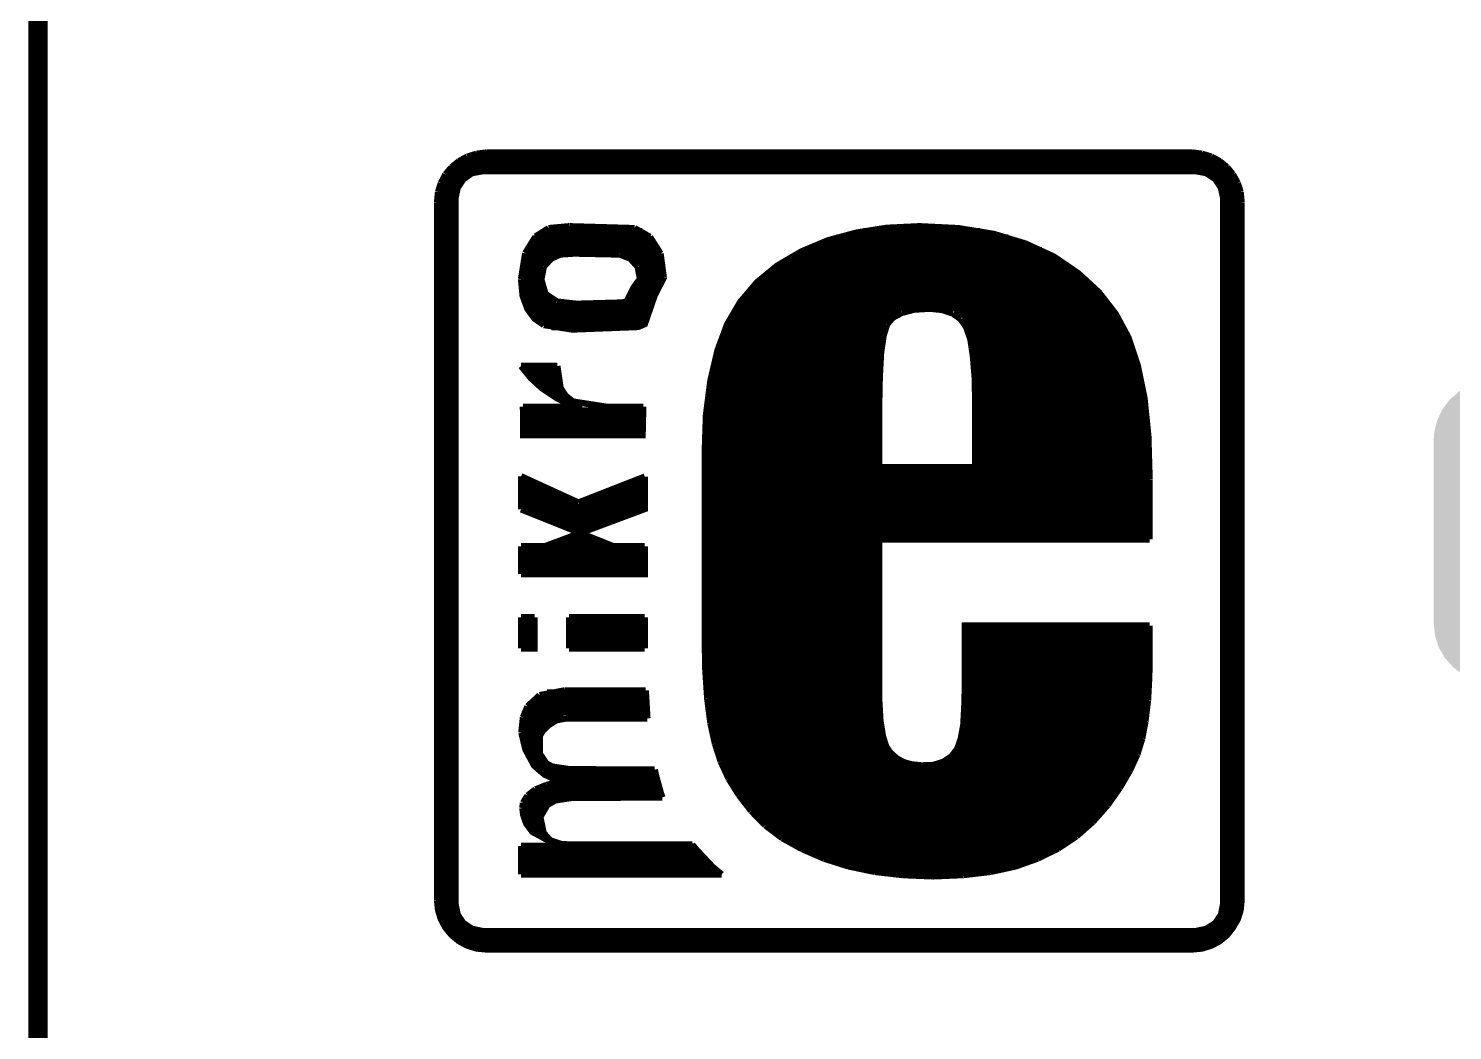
# Model space of a CAD drawing. Extents: x -0.05 to 0.95, y -0.15 to 2.1.
# Drawn here: x -0.053 to 0.3913, y 0.8854 to 1.198 of the extents above; entities that cross this region are included whole.
import ezdxf

# ---------------------------------------------------------------- set-up
doc = ezdxf.new("R2010")
doc.units = 0
doc.layers.get('0').update_dxf_attribs({"linetype": 'CONTINUOUS'})
for name, color, linetype in [('BOOST_CLICK_V100A_GKO', 5, 'CONTINUOUS'), ('BOOST_CLICK_V100A_GTO', 14, 'CONTINUOUS'), ('BOOST_CLICK_V100A_GTS', 12, 'CONTINUOUS')]:
    doc.layers.add(name, color=color, linetype=linetype)

# ---------------------------------------------------------------- blocks, each defined once
blk = doc.blocks.new('CUSTOM_77')
for points in [[(-0.02565, 0.04376), (-0.02414, 0.04462), (0.02549, 0.04376), (0.02433, 0.04462)], [(-0.02414, 0.04462), (-0.02228, 0.04566), (0.02433, 0.04462), (0.02205, 0.04566)], [(-0.02228, 0.04566), (-0.0205, 0.04623), (0.02205, 0.04566), (0.02082, 0.04623)], [(-0.0205, 0.04623), (-0.0186, 0.04683), (0.02082, 0.04623), (0.01816, 0.04683)], [(-0.0186, 0.04683), (-0.01609, 0.04709), (0.01816, 0.04683), (0.01705, 0.04709)], [(-0.01609, 0.04709), (-0.01475, 0.04722), (0.01705, 0.04709), (0.01475, 0.04722)], [(-0.01475, 0.04722), (-0.01475, 0.0473), (0.01475, 0.04722), (0.01475, 0.0473)], [(-0.0299, 0.03943), (-0.02856, 0.04121), (0.03002, 0.03943), (0.02843, 0.04121)], [(-0.02856, 0.04121), (-0.0273, 0.04232), (0.02843, 0.04121), (0.02744, 0.04232)], [(-0.0273, 0.04232), (-0.02565, 0.04376), (0.02744, 0.04232), (0.02549, 0.04376)], [(-0.03252, 0.03461), (-0.03183, 0.03607), (0.03242, 0.03461), (0.03194, 0.03607)], [(-0.03183, 0.03607), (-0.03088, 0.03812), (0.03194, 0.03607), (0.03077, 0.03812)], [(-0.03088, 0.03812), (-0.0299, 0.03943), (0.03077, 0.03812), (0.03002, 0.03943)], [(-0.0334, 0.03085), (-0.03304, 0.0324), (0.0333, 0.03085), (0.03314, 0.0324)], [(-0.03304, 0.0324), (-0.03252, 0.03461), (0.03314, 0.0324), (0.03242, 0.03461)], [(-0.03355, 0.02855), (-0.0334, 0.03085), (0.03355, 0.02855), (0.0333, 0.03085)], [(-0.03355, 0.0285), (-0.03355, 0.02855), (0.03355, 0.0285), (0.03355, 0.02855)], [(-0.03355, -0.0285), (-0.03355, 0.0285), (0.03355, -0.0285), (0.03355, 0.0285)], [(-0.03355, -0.02855), (-0.03355, -0.0285), (0.03355, -0.02855), (0.03355, -0.0285)], [(-0.0333, -0.03085), (-0.03355, -0.02855), (0.0334, -0.03085), (0.03355, -0.02855)], [(-0.03314, -0.0324), (-0.0333, -0.03085), (0.03304, -0.0324), (0.0334, -0.03085)], [(-0.03241, -0.03462), (-0.03314, -0.0324), (0.03252, -0.03462), (0.03304, -0.0324)], [(-0.03194, -0.03607), (-0.03241, -0.03462), (0.03184, -0.03607), (0.03252, -0.03462)], [(-0.03077, -0.03812), (-0.03194, -0.03607), (0.03088, -0.03812), (0.03184, -0.03607)], [(-0.03002, -0.03943), (-0.03077, -0.03812), (0.0299, -0.03943), (0.03088, -0.03812)], [(-0.02843, -0.04121), (-0.03002, -0.03943), (0.02856, -0.04121), (0.0299, -0.03943)], [(-0.02744, -0.04232), (-0.02843, -0.04121), (0.0273, -0.04232), (0.02856, -0.04121)], [(-0.02549, -0.04377), (-0.02744, -0.04232), (0.02565, -0.04377), (0.0273, -0.04232)], [(-0.02433, -0.04462), (-0.02549, -0.04377), (0.02414, -0.04462), (0.02565, -0.04377)], [(-0.02205, -0.04567), (-0.02433, -0.04462), (0.02228, -0.04567), (0.02414, -0.04462)], [(-0.02082, -0.04623), (-0.02205, -0.04567), (0.02051, -0.04623), (0.02228, -0.04567)], [(-0.01815, -0.04684), (-0.02082, -0.04623), (0.0186, -0.04684), (0.02051, -0.04623)], [(-0.01705, -0.04709), (-0.01815, -0.04684), (0.01612, -0.04709), (0.0186, -0.04684)], [(-0.01475, -0.04722), (-0.01705, -0.04709), (0.01478, -0.04722), (0.01612, -0.04709)], [(-0.01475, -0.04723), (-0.01475, -0.04722), (0.01475, -0.04723), (0.01478, -0.04722)], [(-0.01475, -0.0473), (-0.01475, -0.04723), (0.01475, -0.0473), (0.01475, -0.04723)]]:
    blk.add_solid(points)

msp = doc.modelspace()

# ---------------------------------------------------------------- linework, layer by layer
at = {"layer": 'BOOST_CLICK_V100A_GKO', "const_width": 0.006}
msp.add_lwpolyline([(-0.05, -0.15), (-0.05, 2.01)], dxfattribs=at)
at = {"layer": 'BOOST_CLICK_V100A_GTO', "const_width": 0.002}
for points in [[(0.0839, 1.158), (0.0868, 1.1589)], [(0.0868, 1.1589), (0.0899, 1.1593)], [(0.0899, 1.1593), (0.3101, 1.1593)], [(0.3101, 1.1593), (0.3132, 1.1589)], [(0.3132, 1.1589), (0.3161, 1.158)], [(0.0771, 1.1525), (0.079, 1.1547)], [(0.0786, 1.1544), (0.3213, 1.1544)], [(0.079, 1.1547), (0.0813, 1.1566)], [(0.0809, 1.1564), (0.3191, 1.1564)], [(0.0813, 1.1566), (0.0839, 1.158)], [(0.0847, 1.1584), (0.3153, 1.1584)], [(0.3161, 1.158), (0.3187, 1.1566)], [(0.3187, 1.1566), (0.321, 1.1547)], [(0.321, 1.1547), (0.3228, 1.1525)], [(0.0757, 1.1498), (0.0771, 1.1525)], [(0.0759, 1.1504), (0.0821, 1.1504)], [(0.0771, 1.1524), (0.0844, 1.1524)], [(0.0802, 0.925), (0.0802, 1.145), (0.0809, 1.1483), (0.0827, 1.151), (0.0854, 1.1529), (0.0888, 1.1535), (0.3112, 1.1535), (0.3145, 1.1529), (0.3173, 1.151), (0.3191, 1.1483), (0.3198, 1.145)], [(0.3155, 1.1524), (0.3229, 1.1524)], [(0.3179, 1.1504), (0.324, 1.1504)], [(0.3228, 1.1525), (0.3243, 1.1498)], [(0.0745, 1.1438), (0.0748, 1.147)], [(0.0747, 1.1464), (0.0803, 1.1464)], [(0.0748, 1.147), (0.0757, 1.1498)], [(0.0752, 1.1484), (0.0809, 1.1484)], [(0.3191, 1.1484), (0.3248, 1.1484)], [(0.3197, 1.1464), (0.3253, 1.1464)], [(0.3243, 1.1498), (0.3252, 1.147)], [(0.3252, 1.147), (0.3255, 1.1438)], [(0.0745, 1.1444), (0.0802, 1.1444)], [(0.0745, 0.9261), (0.0745, 1.1438)], [(0.0745, 0.9261), (0.0748, 0.923), (0.0757, 0.9201), (0.0771, 0.9175), (0.079, 0.9152), (0.0813, 0.9133), (0.0839, 0.9119), (0.0868, 0.911), (0.0899, 0.9107), (0.3101, 0.9107), (0.3132, 0.911), (0.3161, 0.9119), (0.3187, 0.9133), (0.321, 0.9152), (0.3228, 0.9175), (0.3243, 0.9201), (0.3252, 0.923), (0.3255, 0.9261), (0.3255, 1.1438)], [(0.0745, 1.1424), (0.0802, 1.1424)], [(0.3198, 0.925), (0.3198, 1.145)], [(0.3198, 1.1444), (0.3255, 1.1444)], [(0.3198, 1.1424), (0.3255, 1.1424)], [(0.0745, 1.1404), (0.0802, 1.1404)], [(0.0745, 1.1384), (0.0802, 1.1384)], [(0.3198, 1.1404), (0.3255, 1.1404)], [(0.3198, 1.1384), (0.3255, 1.1384)], [(0.0745, 1.1364), (0.0802, 1.1364)], [(0.0745, 1.1344), (0.0802, 1.1344)], [(0.0745, 1.1324), (0.0802, 1.1324)], [(0.102, 1.1279), (0.1052, 1.1331)], [(0.1048, 1.1328), (0.1411, 1.1328)], [(0.1052, 1.1331), (0.1093, 1.1357)], [(0.1074, 1.1348), (0.1385, 1.1348)], [(0.1093, 1.1357), (0.1157, 1.1363)], [(0.1157, 1.1363), (0.1361, 1.1357)], [(0.1361, 1.1357), (0.1409, 1.133)], [(0.1409, 1.133), (0.1442, 1.1278)], [(0.158, 1.0081), (0.158, 1.0652), (0.1584, 1.0774), (0.1598, 1.0882), (0.162, 1.0976), (0.165, 1.1057), (0.1691, 1.1127), (0.1743, 1.1188), (0.1806, 1.124), (0.1881, 1.1284), (0.1964, 1.1319), (0.2053, 1.1343), (0.2148, 1.1358), (0.225, 1.1363), (0.2371, 1.1357), (0.2482, 1.1339), (0.2581, 1.1309), (0.267, 1.1268), (0.2746, 1.1216), (0.281, 1.1157), (0.2862, 1.109), (0.2902, 1.1016), (0.2931, 1.0929), (0.2952, 1.0827), (0.2964, 1.0709), (0.2968, 1.0574)], [(0.1992, 1.1328), (0.2527, 1.1328)], [(0.2075, 1.1348), (0.244, 1.1348)], [(0.3198, 1.1364), (0.3255, 1.1364)], [(0.3198, 1.1344), (0.3255, 1.1344)], [(0.3198, 1.1324), (0.3255, 1.1324)], [(0.0745, 1.1304), (0.0802, 1.1304)], [(0.0745, 1.1284), (0.0802, 1.1284)], [(0.1007, 1.1198), (0.102, 1.1279)], [(0.1023, 1.1288), (0.1438, 1.1288)], [(0.1033, 1.1308), (0.1427, 1.1308)], [(0.1129, 1.1275), (0.1173, 1.1278)], [(0.1173, 1.1278), (0.1315, 1.1275)], [(0.1442, 1.1278), (0.1452, 1.1204)], [(0.1888, 1.1288), (0.2632, 1.1288)], [(0.1934, 1.1308), (0.2586, 1.1308)], [(0.3198, 1.1304), (0.3255, 1.1304)], [(0.3198, 1.1284), (0.3255, 1.1284)], [(0.0745, 1.1264), (0.0802, 1.1264)], [(0.0745, 1.1244), (0.0802, 1.1244)], [(0.1011, 1.1248), (0.1085, 1.1248)], [(0.1016, 1.1268), (0.111, 1.1268)], [(0.107, 1.1197), (0.1078, 1.1237)], [(0.1078, 1.1237), (0.1101, 1.1262)], [(0.1101, 1.1262), (0.1129, 1.1275)], [(0.1315, 1.1275), (0.1348, 1.1262)], [(0.1338, 1.1268), (0.1444, 1.1268)], [(0.1348, 1.1262), (0.1371, 1.1236)], [(0.1364, 1.1248), (0.1449, 1.1248)], [(0.1371, 1.1236), (0.1378, 1.12)], [(0.1817, 1.1248), (0.2703, 1.1248)], [(0.185, 1.1268), (0.267, 1.1268)], [(0.3198, 1.1264), (0.3255, 1.1264)], [(0.3198, 1.1244), (0.3255, 1.1244)], [(0.0745, 1.1224), (0.0802, 1.1224)], [(0.0745, 1.1204), (0.0802, 1.1204)], [(0.1007, 1.1208), (0.107, 1.1208)], [(0.1007, 1.1198), (0.1012, 1.1146), (0.1027, 1.1105), (0.1049, 1.1075), (0.1078, 1.1055)], [(0.1007, 1.1188), (0.107, 1.1188)], [(0.1009, 1.1228), (0.1074, 1.1228)], [(0.107, 1.1197), (0.1083, 1.1152), (0.1119, 1.1128)], [(0.1078, 1.1055), (0.1167, 1.1041), (0.1372, 1.1049), (0.1393, 1.1058), (0.1424, 1.1148), (0.1452, 1.1202), (0.1452, 1.1204)], [(0.1119, 1.1128), (0.118, 1.1121), (0.1322, 1.1125), (0.1337, 1.1129), (0.1359, 1.1173), (0.1378, 1.1199), (0.1378, 1.12)], [(0.1369, 1.1188), (0.1444, 1.1188)], [(0.1374, 1.1228), (0.1451, 1.1228)], [(0.1378, 1.1208), (0.1452, 1.1208)], [(0.1743, 1.1188), (0.278, 1.1188)], [(0.1765, 1.1208), (0.2757, 1.1208)], [(0.1789, 1.1228), (0.2731, 1.1228)], [(0.3198, 1.1224), (0.3255, 1.1224)], [(0.3198, 1.1204), (0.3255, 1.1204)], [(0.0745, 1.1184), (0.0802, 1.1184)], [(0.0745, 1.1164), (0.0802, 1.1164)], [(0.0745, 1.1144), (0.0802, 1.1144)], [(0.1009, 1.1168), (0.1074, 1.1168)], [(0.1012, 1.1148), (0.1086, 1.1148)], [(0.1345, 1.1148), (0.1424, 1.1148)], [(0.1355, 1.1168), (0.1433, 1.1168)], [(0.1707, 1.1148), (0.2819, 1.1148)], [(0.1724, 1.1168), (0.2801, 1.1168)], [(0.3198, 1.1184), (0.3255, 1.1184)], [(0.3198, 1.1164), (0.3255, 1.1164)], [(0.3198, 1.1144), (0.3255, 1.1144)], [(0.0745, 1.1124), (0.0802, 1.1124)], [(0.0745, 1.1104), (0.0802, 1.1104)], [(0.1017, 1.1128), (0.1118, 1.1128)], [(0.1025, 1.1108), (0.1408, 1.1108)], [(0.1335, 1.1128), (0.1415, 1.1128)], [(0.1678, 1.1108), (0.2851, 1.1108)], [(0.1692, 1.1128), (0.2836, 1.1128)], [(0.2195, 1.1093), (0.2233, 1.1103)], [(0.2233, 1.1103), (0.2282, 1.1106)], [(0.2282, 1.1106), (0.2321, 1.1102)], [(0.2321, 1.1102), (0.2354, 1.1091)], [(0.3198, 1.1124), (0.3255, 1.1124)], [(0.3198, 1.1104), (0.3255, 1.1104)], [(0.0745, 1.1084), (0.0802, 1.1084)], [(0.0745, 1.1064), (0.0802, 1.1064)], [(0.1038, 1.1088), (0.1402, 1.1088)], [(0.1057, 1.1068), (0.1396, 1.1068)], [(0.1656, 1.1068), (0.2156, 1.1068)], [(0.1666, 1.1088), (0.2182, 1.1088)], [(0.2138, 1.1022), (0.2149, 1.1057)], [(0.2149, 1.1057), (0.2167, 1.1078)], [(0.2167, 1.1078), (0.2195, 1.1093)], [(0.2354, 1.1091), (0.2379, 1.1073)], [(0.236, 1.1088), (0.2864, 1.1088)], [(0.2379, 1.1073), (0.2396, 1.1048)], [(0.2384, 1.1068), (0.2876, 1.1068)], [(0.3198, 1.1084), (0.3255, 1.1084)], [(0.3198, 1.1064), (0.3255, 1.1064)], [(0.0745, 1.1044), (0.0802, 1.1044)], [(0.0745, 1.1024), (0.0802, 1.1024)], [(0.1101, 1.1048), (0.1365, 1.1048)], [(0.1638, 1.1028), (0.2139, 1.1028)], [(0.1646, 1.1048), (0.2145, 1.1048)], [(0.213, 1.0967), (0.2138, 1.1022)], [(0.2396, 1.1048), (0.2409, 1.1011)], [(0.2397, 1.1048), (0.2887, 1.1048)], [(0.2404, 1.1028), (0.2897, 1.1028)], [(0.2409, 1.1011), (0.2417, 1.0957)], [(0.3198, 1.1044), (0.3255, 1.1044)], [(0.3198, 1.1024), (0.3255, 1.1024)], [(0.0745, 1.1004), (0.0802, 1.1004)], [(0.0745, 1.0984), (0.0802, 1.0984)], [(0.1617, 1.0968), (0.213, 1.0968)], [(0.1623, 1.0988), (0.2133, 1.0988)], [(0.163, 1.1008), (0.2135, 1.1008)], [(0.2126, 1.0892), (0.213, 1.0967)], [(0.2409, 1.1008), (0.2905, 1.1008)], [(0.2413, 1.0988), (0.2913, 1.0988)], [(0.2416, 1.0968), (0.292, 1.0968)], [(0.3198, 1.1004), (0.3255, 1.1004)], [(0.3198, 1.0984), (0.3255, 1.0984)], [(0.0745, 1.0964), (0.0802, 1.0964)], [(0.0745, 1.0944), (0.0802, 1.0944)], [(0.0745, 1.0924), (0.0802, 1.0924)], [(0.1007, 1.0927), (0.112, 1.0927)], [(0.1007, 1.0927), (0.1037, 1.089), (0.1073, 1.0857), (0.1118, 1.0827), (0.1173, 1.08)], [(0.112, 1.0927), (0.113, 1.0859)], [(0.1607, 1.0928), (0.2127, 1.0928)], [(0.1612, 1.0948), (0.2129, 1.0948)], [(0.2417, 1.0957), (0.2423, 1.0885)], [(0.2418, 1.0948), (0.2926, 1.0948)], [(0.242, 1.0928), (0.2931, 1.0928)], [(0.3198, 1.0964), (0.3255, 1.0964)], [(0.3198, 1.0944), (0.3255, 1.0944)], [(0.3198, 1.0924), (0.3255, 1.0924)], [(0.0745, 1.0904), (0.0802, 1.0904)], [(0.0745, 1.0884), (0.0802, 1.0884)], [(0.1021, 1.0908), (0.112, 1.0908)], [(0.1039, 1.0888), (0.1122, 1.0888)], [(0.1599, 1.0888), (0.2125, 1.0888)], [(0.1602, 1.0908), (0.2126, 1.0908)], [(0.2124, 1.0795), (0.2126, 1.0892)], [(0.2421, 1.0908), (0.2936, 1.0908)], [(0.2423, 1.0888), (0.2941, 1.0888)], [(0.2423, 1.0885), (0.2424, 1.0795)], [(0.3198, 1.0904), (0.3255, 1.0904)], [(0.3198, 1.0884), (0.3255, 1.0884)], [(0.0745, 1.0864), (0.0802, 1.0864)], [(0.0745, 1.0844), (0.0802, 1.0844)], [(0.106, 1.0868), (0.1127, 1.0868)], [(0.1086, 1.0848), (0.1137, 1.0848)], [(0.113, 1.0859), (0.1146, 1.0834)], [(0.1146, 1.0834), (0.1169, 1.0816)], [(0.1592, 1.0848), (0.2124, 1.0848)], [(0.1595, 1.0868), (0.2125, 1.0868)], [(0.2423, 1.0868), (0.2945, 1.0868)], [(0.2424, 1.0848), (0.2948, 1.0848)], [(0.3198, 1.0864), (0.3255, 1.0864)], [(0.3198, 1.0844), (0.3255, 1.0844)], [(0.0745, 1.0824), (0.0802, 1.0824)], [(0.0745, 1.0804), (0.0802, 1.0804)], [(0.1013, 1.08), (0.1173, 1.08)], [(0.1013, 1.08), (0.1014, 1.0711), (0.1386, 1.0711), (0.1388, 1.08)], [(0.1013, 1.0788), (0.1387, 1.0788)], [(0.1118, 1.0828), (0.1152, 1.0828)], [(0.1156, 1.0808), (0.1198, 1.0808)], [(0.1169, 1.0816), (0.1272, 1.08)], [(0.1272, 1.08), (0.1388, 1.08)], [(0.1586, 1.0788), (0.2124, 1.0788)], [(0.1587, 1.0808), (0.2124, 1.0808)], [(0.159, 1.0828), (0.2124, 1.0828)], [(0.2124, 1.0611), (0.2124, 1.0795)], [(0.2424, 1.0828), (0.2952, 1.0828)], [(0.2424, 1.0808), (0.2954, 1.0808)], [(0.2424, 1.0611), (0.2424, 1.0795)], [(0.2424, 1.0788), (0.2957, 1.0788)], [(0.3198, 1.0824), (0.3255, 1.0824)], [(0.3198, 1.0804), (0.3255, 1.0804)], [(0.0745, 1.0784), (0.0802, 1.0784)], [(0.0745, 1.0764), (0.0802, 1.0764)], [(0.0745, 1.0744), (0.0802, 1.0744)], [(0.1014, 1.0768), (0.1386, 1.0768)], [(0.1014, 1.0748), (0.1385, 1.0748)], [(0.1583, 1.0748), (0.2124, 1.0748)], [(0.1584, 1.0768), (0.2124, 1.0768)], [(0.2424, 1.0768), (0.2959, 1.0768)], [(0.2424, 1.0748), (0.2961, 1.0748)], [(0.3198, 1.0784), (0.3255, 1.0784)], [(0.3198, 1.0764), (0.3255, 1.0764)], [(0.3198, 1.0744), (0.3255, 1.0744)], [(0.0745, 1.0724), (0.0802, 1.0724)], [(0.0745, 1.0704), (0.0802, 1.0704)], [(0.1014, 1.0728), (0.1385, 1.0728)], [(0.1581, 1.0708), (0.2124, 1.0708)], [(0.1582, 1.0728), (0.2124, 1.0728)], [(0.2424, 1.0728), (0.2963, 1.0728)], [(0.2424, 1.0708), (0.2964, 1.0708)], [(0.3198, 1.0724), (0.3255, 1.0724)], [(0.3198, 1.0704), (0.3255, 1.0704)], [(0.0745, 1.0684), (0.0802, 1.0684)], [(0.0745, 1.0664), (0.0802, 1.0664)], [(0.158, 1.0688), (0.2124, 1.0688)], [(0.158, 1.0668), (0.2124, 1.0668)], [(0.2424, 1.0688), (0.2965, 1.0688)], [(0.2424, 1.0668), (0.2966, 1.0668)], [(0.3198, 1.0684), (0.3255, 1.0684)], [(0.3198, 1.0664), (0.3255, 1.0664)], [(0.0745, 1.0644), (0.0802, 1.0644)], [(0.0745, 1.0624), (0.0802, 1.0624)], [(0.158, 1.0648), (0.2124, 1.0648)], [(0.158, 1.0628), (0.2124, 1.0628)], [(0.2124, 1.0611), (0.2424, 1.0611)], [(0.2424, 1.0648), (0.2967, 1.0648)], [(0.2424, 1.0628), (0.2968, 1.0628)], [(0.3198, 1.0644), (0.3255, 1.0644)], [(0.3198, 1.0624), (0.3255, 1.0624)], [(0.0745, 1.0604), (0.0802, 1.0604)], [(0.0745, 1.0584), (0.0802, 1.0584)], [(0.1007, 1.0583), (0.1186, 1.0501)], [(0.1007, 1.048), (0.1007, 1.0583)], [(0.1007, 1.0568), (0.1041, 1.0568)], [(0.1082, 1.0365), (0.1393, 1.0481), (0.1393, 1.0582)], [(0.1186, 1.0501), (0.1393, 1.0582)], [(0.1356, 1.0568), (0.1393, 1.0568)], [(0.158, 1.0608), (0.2968, 1.0608)], [(0.158, 1.0588), (0.2968, 1.0588)], [(0.158, 1.0568), (0.2968, 1.0568)], [(0.2968, 1.0386), (0.2968, 1.0574)], [(0.3198, 1.0604), (0.3255, 1.0604)], [(0.3198, 1.0584), (0.3255, 1.0584)], [(0.0745, 1.0564), (0.0802, 1.0564)], [(0.0745, 1.0544), (0.0802, 1.0544)], [(0.0745, 1.0524), (0.0802, 1.0524)], [(0.1007, 1.0548), (0.1084, 1.0548)], [(0.1007, 1.0528), (0.1128, 1.0528)], [(0.1254, 1.0528), (0.1393, 1.0528)], [(0.1305, 1.0548), (0.1393, 1.0548)], [(0.158, 1.0548), (0.2968, 1.0548)], [(0.158, 1.0528), (0.2968, 1.0528)], [(0.3198, 1.0564), (0.3255, 1.0564)], [(0.3198, 1.0544), (0.3255, 1.0544)], [(0.3198, 1.0524), (0.3255, 1.0524)], [(0.0745, 1.0504), (0.0802, 1.0504)], [(0.0745, 1.0484), (0.0802, 1.0484)], [(0.1007, 1.0508), (0.1171, 1.0508)], [(0.1007, 1.0488), (0.1393, 1.0488)], [(0.1007, 1.048), (0.1294, 1.0365)], [(0.1203, 1.0508), (0.1393, 1.0508)], [(0.158, 1.0508), (0.2968, 1.0508)], [(0.158, 1.0488), (0.2968, 1.0488)], [(0.3198, 1.0504), (0.3255, 1.0504)], [(0.3198, 1.0484), (0.3255, 1.0484)], [(0.0745, 1.0464), (0.0802, 1.0464)], [(0.0745, 1.0444), (0.0802, 1.0444)], [(0.1039, 1.0468), (0.1356, 1.0468)], [(0.1088, 1.0448), (0.1303, 1.0448)], [(0.158, 1.0468), (0.2968, 1.0468)], [(0.158, 1.0448), (0.2968, 1.0448)], [(0.3198, 1.0464), (0.3255, 1.0464)], [(0.3198, 1.0444), (0.3255, 1.0444)], [(0.0745, 1.0424), (0.0802, 1.0424)], [(0.0745, 1.0404), (0.0802, 1.0404)], [(0.1138, 1.0428), (0.125, 1.0428)], [(0.1143, 1.0388), (0.1237, 1.0388)], [(0.1187, 1.0408), (0.1197, 1.0408)], [(0.158, 1.0428), (0.2968, 1.0428)], [(0.158, 1.0408), (0.2968, 1.0408)], [(0.158, 1.0388), (0.2968, 1.0388)], [(0.3198, 1.0424), (0.3255, 1.0424)], [(0.3198, 1.0404), (0.3255, 1.0404)], [(0.0745, 1.0384), (0.0802, 1.0384)], [(0.0745, 1.0364), (0.0802, 1.0364)], [(0.0745, 1.0344), (0.0802, 1.0344)], [(0.1007, 1.0365), (0.1294, 1.0365)], [(0.1007, 1.0278), (0.1007, 1.0365)], [(0.1007, 1.0278), (0.1393, 1.0278), (0.1393, 1.0365)], [(0.1007, 1.0348), (0.1393, 1.0348)], [(0.1082, 1.0365), (0.1393, 1.0365)], [(0.109, 1.0368), (0.1286, 1.0368)], [(0.158, 1.0368), (0.2124, 1.0368)], [(0.158, 1.0348), (0.2124, 1.0348)], [(0.2124, 1.0386), (0.2968, 1.0386)], [(0.2124, 0.9892), (0.2124, 1.0386)], [(0.3198, 1.0384), (0.3255, 1.0384)], [(0.3198, 1.0364), (0.3255, 1.0364)], [(0.3198, 1.0344), (0.3255, 1.0344)], [(0.0745, 1.0324), (0.0802, 1.0324)], [(0.0745, 1.0304), (0.0802, 1.0304)], [(0.1007, 1.0328), (0.1393, 1.0328)], [(0.1007, 1.0308), (0.1393, 1.0308)], [(0.158, 1.0328), (0.2124, 1.0328)], [(0.158, 1.0308), (0.2124, 1.0308)], [(0.3198, 1.0324), (0.3255, 1.0324)], [(0.3198, 1.0304), (0.3255, 1.0304)], [(0.0745, 1.0284), (0.0802, 1.0284)], [(0.0745, 1.0264), (0.0802, 1.0264)], [(0.1007, 1.0288), (0.1393, 1.0288)], [(0.158, 1.0288), (0.2124, 1.0288)], [(0.158, 1.0268), (0.2124, 1.0268)], [(0.3198, 1.0284), (0.3255, 1.0284)], [(0.3198, 1.0264), (0.3255, 1.0264)], [(0.0745, 1.0244), (0.0802, 1.0244)], [(0.0745, 1.0224), (0.0802, 1.0224)], [(0.158, 1.0248), (0.2124, 1.0248)], [(0.158, 1.0228), (0.2124, 1.0228)], [(0.3198, 1.0244), (0.3255, 1.0244)], [(0.3198, 1.0224), (0.3255, 1.0224)], [(0.0745, 1.0204), (0.0802, 1.0204)], [(0.0745, 1.0184), (0.0802, 1.0184)], [(0.158, 1.0208), (0.2124, 1.0208)], [(0.158, 1.0188), (0.2124, 1.0188)], [(0.158, 1.0168), (0.2124, 1.0168)], [(0.3198, 1.0204), (0.3255, 1.0204)], [(0.3198, 1.0184), (0.3255, 1.0184)], [(0.0745, 1.0164), (0.0802, 1.0164)], [(0.0745, 1.0144), (0.0802, 1.0144)], [(0.0745, 1.0124), (0.0802, 1.0124)], [(0.1007, 1.0046), (0.1049, 1.0046), (0.1049, 1.0143)], [(0.1007, 1.0143), (0.1049, 1.0143)], [(0.1007, 1.0046), (0.1007, 1.0143)], [(0.1007, 1.0128), (0.1049, 1.0128)], [(0.1157, 1.0143), (0.1393, 1.0143)], [(0.1157, 1.0046), (0.1157, 1.0143)], [(0.1157, 1.0128), (0.1393, 1.0128)], [(0.1393, 1.0069), (0.1393, 1.0143)], [(0.158, 1.0148), (0.2124, 1.0148)], [(0.158, 1.0128), (0.2124, 1.0128)], [(0.3198, 1.0164), (0.3255, 1.0164)], [(0.3198, 1.0144), (0.3255, 1.0144)], [(0.3198, 1.0124), (0.3255, 1.0124)], [(0.0745, 1.0104), (0.0802, 1.0104)], [(0.0745, 1.0084), (0.0802, 1.0084)], [(0.1007, 1.0108), (0.1049, 1.0108)], [(0.1007, 1.0088), (0.1049, 1.0088)], [(0.1157, 1.0108), (0.1393, 1.0108)], [(0.1157, 1.0088), (0.1393, 1.0088)], [(0.158, 1.0108), (0.2124, 1.0108)], [(0.158, 1.0088), (0.2124, 1.0088)], [(0.158, 1.0081), (0.1582, 0.9979)], [(0.2124, 0.9892), (0.2128, 0.9821), (0.2136, 0.9772), (0.2146, 0.974), (0.2159, 0.9721), (0.2179, 0.9703), (0.2201, 0.9691), (0.2226, 0.9684), (0.2256, 0.9681), (0.2292, 0.9682), (0.2324, 0.9692), (0.235, 0.9709), (0.2368, 0.9733), (0.2379, 0.9764), (0.2387, 0.9808), (0.239, 0.9863), (0.2392, 0.9931), (0.2392, 1.0117), (0.2968, 1.0117)], [(0.2392, 1.0108), (0.2968, 1.0108)], [(0.2392, 1.0088), (0.2968, 1.0088)], [(0.2968, 1.0044), (0.2968, 1.0117)], [(0.3198, 1.0104), (0.3255, 1.0104)], [(0.3198, 1.0084), (0.3255, 1.0084)], [(0.0745, 1.0064), (0.0802, 1.0064)], [(0.0745, 1.0044), (0.0802, 1.0044)], [(0.1007, 1.0068), (0.1049, 1.0068)], [(0.1007, 1.0048), (0.1049, 1.0048)], [(0.1157, 1.0068), (0.1393, 1.0068)], [(0.1157, 1.0048), (0.1393, 1.0048)], [(0.1157, 1.0046), (0.1393, 1.0046)], [(0.1393, 1.0069), (0.1393, 1.0046)], [(0.158, 1.0068), (0.2124, 1.0068)], [(0.158, 1.0048), (0.2124, 1.0048)], [(0.2392, 1.0068), (0.2968, 1.0068)], [(0.2392, 1.0048), (0.2968, 1.0048)], [(0.2967, 0.9959), (0.2968, 1.0044)], [(0.3198, 1.0064), (0.3255, 1.0064)], [(0.3198, 1.0044), (0.3255, 1.0044)], [(0.0745, 1.0024), (0.0802, 1.0024)], [(0.0745, 1.0004), (0.0802, 1.0004)], [(0.1581, 1.0028), (0.2124, 1.0028)], [(0.1581, 1.0008), (0.2124, 1.0008)], [(0.1582, 0.9988), (0.2124, 0.9988)], [(0.2392, 1.0028), (0.2968, 1.0028)], [(0.2392, 1.0008), (0.2968, 1.0008)], [(0.2392, 0.9988), (0.2968, 0.9988)], [(0.3198, 1.0024), (0.3255, 1.0024)], [(0.3198, 1.0004), (0.3255, 1.0004)], [(0.0745, 0.9984), (0.0802, 0.9984)], [(0.0745, 0.9964), (0.0802, 0.9964)], [(0.0745, 0.9944), (0.0802, 0.9944)], [(0.1582, 0.9979), (0.1588, 0.9889)], [(0.1582, 0.9968), (0.2124, 0.9968)], [(0.1583, 0.9948), (0.2124, 0.9948)], [(0.2392, 0.9968), (0.2967, 0.9968)], [(0.2392, 0.9948), (0.2966, 0.9948)], [(0.2963, 0.9884), (0.2967, 0.9959)], [(0.3198, 0.9984), (0.3255, 0.9984)], [(0.3198, 0.9964), (0.3255, 0.9964)], [(0.3198, 0.9944), (0.3255, 0.9944)], [(0.0745, 0.9924), (0.0802, 0.9924)], [(0.0745, 0.9904), (0.0802, 0.9904)], [(0.1027, 0.9865), (0.1065, 0.99)], [(0.1065, 0.99), (0.1143, 0.9915)], [(0.1088, 0.9908), (0.1396, 0.9908)], [(0.1143, 0.9915), (0.1396, 0.9915)], [(0.1396, 0.9915), (0.1401, 0.9828)], [(0.1585, 0.9928), (0.2124, 0.9928)], [(0.1586, 0.9908), (0.2124, 0.9908)], [(0.2392, 0.9928), (0.2966, 0.9928)], [(0.2392, 0.9908), (0.2964, 0.9908)], [(0.3198, 0.9924), (0.3255, 0.9924)], [(0.3198, 0.9904), (0.3255, 0.9904)], [(0.0745, 0.9884), (0.0802, 0.9884)], [(0.0745, 0.9864), (0.0802, 0.9864)], [(0.1013, 0.9831), (0.1027, 0.9865)], [(0.1029, 0.9868), (0.1397, 0.9868)], [(0.1047, 0.9888), (0.1396, 0.9888)], [(0.1588, 0.9889), (0.1598, 0.9812)], [(0.1588, 0.9888), (0.2124, 0.9888)], [(0.159, 0.9868), (0.2125, 0.9868)], [(0.2391, 0.9888), (0.2963, 0.9888)], [(0.2391, 0.9868), (0.2961, 0.9868)], [(0.2955, 0.9819), (0.2963, 0.9884)], [(0.3198, 0.9884), (0.3255, 0.9884)], [(0.3198, 0.9864), (0.3255, 0.9864)], [(0.0745, 0.9844), (0.0802, 0.9844)], [(0.0745, 0.9824), (0.0802, 0.9824)], [(0.1008, 0.9783), (0.1013, 0.9831)], [(0.1012, 0.9828), (0.114, 0.9828)], [(0.1018, 0.9848), (0.1398, 0.9848)], [(0.1065, 0.9773), (0.1074, 0.9788), (0.1092, 0.9806), (0.1117, 0.9822), (0.1149, 0.9828), (0.1401, 0.9828)], [(0.1592, 0.9848), (0.2126, 0.9848)], [(0.1595, 0.9828), (0.2128, 0.9828)], [(0.1598, 0.9812), (0.1612, 0.9749)], [(0.2388, 0.9828), (0.2957, 0.9828)], [(0.239, 0.9848), (0.2959, 0.9848)], [(0.2945, 0.9765), (0.2955, 0.9819)], [(0.3198, 0.9844), (0.3255, 0.9844)], [(0.3198, 0.9824), (0.3255, 0.9824)], [(0.0745, 0.9804), (0.0802, 0.9804)], [(0.0745, 0.9784), (0.0802, 0.9784)], [(0.1008, 0.9788), (0.1074, 0.9788)], [(0.1008, 0.9783), (0.1021, 0.973), (0.1048, 0.968), (0.1081, 0.9652), (0.1128, 0.9631)], [(0.1009, 0.9808), (0.1094, 0.9808)], [(0.101, 0.9768), (0.1063, 0.9768)], [(0.1065, 0.9773), (0.1065, 0.9718)], [(0.1599, 0.9808), (0.213, 0.9808)], [(0.1602, 0.9788), (0.2133, 0.9788)], [(0.1607, 0.9768), (0.2137, 0.9768)], [(0.238, 0.9768), (0.2946, 0.9768)], [(0.2384, 0.9788), (0.295, 0.9788)], [(0.2387, 0.9808), (0.2954, 0.9808)], [(0.3198, 0.9804), (0.3255, 0.9804)], [(0.3198, 0.9784), (0.3255, 0.9784)], [(0.0745, 0.9764), (0.0802, 0.9764)], [(0.0745, 0.9744), (0.0802, 0.9744)], [(0.0745, 0.9724), (0.0802, 0.9724)], [(0.1014, 0.9748), (0.1061, 0.9748)], [(0.1021, 0.9728), (0.1063, 0.9728)], [(0.1612, 0.9749), (0.163, 0.9693)], [(0.1612, 0.9748), (0.2143, 0.9748)], [(0.1618, 0.9728), (0.2153, 0.9728)], [(0.2365, 0.9728), (0.2934, 0.9728)], [(0.2375, 0.9748), (0.2941, 0.9748)], [(0.293, 0.9716), (0.2945, 0.9765)], [(0.3198, 0.9764), (0.3255, 0.9764)], [(0.3198, 0.9744), (0.3255, 0.9744)], [(0.3198, 0.9724), (0.3255, 0.9724)], [(0.0745, 0.9704), (0.0802, 0.9704)], [(0.0745, 0.9684), (0.0802, 0.9684)], [(0.103, 0.9708), (0.107, 0.9708)], [(0.1042, 0.9688), (0.1086, 0.9688)], [(0.1065, 0.9718), (0.1086, 0.9687)], [(0.1086, 0.9687), (0.1105, 0.9677)], [(0.1105, 0.9677), (0.1159, 0.9669)], [(0.1625, 0.9708), (0.2173, 0.9708)], [(0.163, 0.9693), (0.1655, 0.9639)], [(0.1632, 0.9688), (0.2212, 0.9688)], [(0.2313, 0.9688), (0.2918, 0.9688)], [(0.2348, 0.9708), (0.2927, 0.9708)], [(0.2906, 0.9664), (0.293, 0.9716)], [(0.3198, 0.9704), (0.3255, 0.9704)], [(0.3198, 0.9684), (0.3255, 0.9684)], [(0.0745, 0.9664), (0.0802, 0.9664)], [(0.0745, 0.9644), (0.0802, 0.9644)], [(0.1059, 0.9668), (0.1416, 0.9668)], [(0.1088, 0.9648), (0.1428, 0.9648)], [(0.1159, 0.9669), (0.1424, 0.9668)], [(0.1424, 0.9668), (0.1428, 0.9649)], [(0.1428, 0.9649), (0.1443, 0.9595)], [(0.1641, 0.9668), (0.2908, 0.9668)], [(0.1651, 0.9648), (0.2897, 0.9648)], [(0.1655, 0.9639), (0.1687, 0.9588)], [(0.2875, 0.9611), (0.2906, 0.9664)], [(0.3198, 0.9664), (0.3255, 0.9664)], [(0.3198, 0.9644), (0.3255, 0.9644)], [(0.0745, 0.9624), (0.0802, 0.9624)], [(0.0745, 0.9604), (0.0802, 0.9604)], [(0.1027, 0.9587), (0.1052, 0.9606)], [(0.1027, 0.9588), (0.1445, 0.9588)], [(0.1052, 0.9606), (0.1087, 0.962)], [(0.1056, 0.9608), (0.1438, 0.9608)], [(0.1087, 0.962), (0.1128, 0.9631)], [(0.1113, 0.9628), (0.1433, 0.9628)], [(0.1443, 0.9595), (0.1448, 0.9581)], [(0.1662, 0.9628), (0.2886, 0.9628)], [(0.1674, 0.9608), (0.2873, 0.9608)], [(0.1687, 0.9588), (0.2859, 0.9588)], [(0.1687, 0.9588), (0.1725, 0.9539)], [(0.2837, 0.9557), (0.2875, 0.9611)], [(0.3198, 0.9624), (0.3255, 0.9624)], [(0.3198, 0.9604), (0.3255, 0.9604)], [(0.0745, 0.9584), (0.0802, 0.9584)], [(0.0745, 0.9564), (0.0802, 0.9564)], [(0.0745, 0.9544), (0.0802, 0.9544)], [(0.1011, 0.9548), (0.1013, 0.9564)], [(0.1011, 0.9548), (0.1079, 0.9548)], [(0.1011, 0.9548), (0.1014, 0.9526), (0.1023, 0.95), (0.1042, 0.9474), (0.1123, 0.943)], [(0.1013, 0.9564), (0.1027, 0.9587)], [(0.1014, 0.9568), (0.1105, 0.9568)], [(0.1067, 0.952), (0.1089, 0.9558), (0.1114, 0.9572), (0.1166, 0.958), (0.1448, 0.9581)], [(0.1702, 0.9568), (0.2845, 0.9568)], [(0.1718, 0.9548), (0.2829, 0.9548)], [(0.2791, 0.9505), (0.2837, 0.9557)], [(0.3198, 0.9584), (0.3255, 0.9584)], [(0.3198, 0.9564), (0.3255, 0.9564)], [(0.3198, 0.9544), (0.3255, 0.9544)], [(0.0745, 0.9524), (0.0802, 0.9524)], [(0.0745, 0.9504), (0.0802, 0.9504)], [(0.1013, 0.9528), (0.1069, 0.9528)], [(0.102, 0.9508), (0.1067, 0.9508)], [(0.1067, 0.952), (0.1077, 0.9471)], [(0.1725, 0.9539), (0.1769, 0.9494)], [(0.1735, 0.9528), (0.2812, 0.9528)], [(0.1755, 0.9508), (0.2794, 0.9508)], [(0.274, 0.946), (0.2791, 0.9505)], [(0.3198, 0.9524), (0.3255, 0.9524)], [(0.3198, 0.9504), (0.3255, 0.9504)], [(0.0745, 0.9484), (0.0802, 0.9484)], [(0.0745, 0.9464), (0.0802, 0.9464)], [(0.1031, 0.9488), (0.1071, 0.9488)], [(0.105, 0.9468), (0.1078, 0.9468)], [(0.1077, 0.9471), (0.1098, 0.9447)], [(0.1769, 0.9494), (0.1822, 0.9454)], [(0.1777, 0.9488), (0.2773, 0.9488)], [(0.1803, 0.9468), (0.275, 0.9468)], [(0.2683, 0.9422), (0.274, 0.946)], [(0.3198, 0.9484), (0.3255, 0.9484)], [(0.3198, 0.9464), (0.3255, 0.9464)], [(0.0745, 0.9444), (0.0802, 0.9444)], [(0.0745, 0.9424), (0.0802, 0.9424)], [(0.1007, 0.943), (0.1123, 0.943)], [(0.1007, 0.9341), (0.1007, 0.943)], [(0.1007, 0.9428), (0.1547, 0.9428)], [(0.1084, 0.9448), (0.1096, 0.9448)], [(0.1098, 0.9447), (0.1131, 0.9436)], [(0.1131, 0.9436), (0.1158, 0.9434)], [(0.1158, 0.9434), (0.1541, 0.9434)], [(0.1541, 0.9434), (0.1556, 0.9416)], [(0.1556, 0.9416), (0.1605, 0.9364)], [(0.1822, 0.9454), (0.1884, 0.942)], [(0.1833, 0.9448), (0.2723, 0.9448)], [(0.1868, 0.9428), (0.2693, 0.9428)], [(0.1884, 0.942), (0.1953, 0.939)], [(0.262, 0.9391), (0.2683, 0.9422)], [(0.3198, 0.9444), (0.3255, 0.9444)], [(0.3198, 0.9424), (0.3255, 0.9424)], [(0.0745, 0.9404), (0.0802, 0.9404)], [(0.0745, 0.9384), (0.0802, 0.9384)], [(0.1007, 0.9408), (0.1564, 0.9408)], [(0.1007, 0.9388), (0.1581, 0.9388)], [(0.1007, 0.9368), (0.1601, 0.9368)], [(0.1909, 0.9408), (0.2657, 0.9408)], [(0.1953, 0.939), (0.2029, 0.9366)], [(0.1959, 0.9388), (0.2613, 0.9388)], [(0.2023, 0.9368), (0.2555, 0.9368)], [(0.2029, 0.9366), (0.2111, 0.9349)], [(0.2472, 0.9349), (0.255, 0.9366)], [(0.255, 0.9366), (0.262, 0.9391)], [(0.3198, 0.9404), (0.3255, 0.9404)], [(0.3198, 0.9384), (0.3255, 0.9384)], [(0.0745, 0.9364), (0.0802, 0.9364)], [(0.0745, 0.9344), (0.0802, 0.9344)], [(0.0745, 0.9324), (0.0802, 0.9324)], [(0.1007, 0.9348), (0.1622, 0.9348)], [(0.1007, 0.9341), (0.1633, 0.9341)], [(0.1605, 0.9364), (0.1633, 0.9341)], [(0.2111, 0.9349), (0.2198, 0.9339)], [(0.2119, 0.9348), (0.2464, 0.9348)], [(0.2198, 0.9339), (0.2291, 0.9335)], [(0.2291, 0.9335), (0.2386, 0.9339)], [(0.2386, 0.9339), (0.2472, 0.9349)], [(0.3198, 0.9364), (0.3255, 0.9364)], [(0.3198, 0.9344), (0.3255, 0.9344)], [(0.3198, 0.9324), (0.3255, 0.9324)], [(0.0745, 0.9304), (0.0802, 0.9304)], [(0.0745, 0.9284), (0.0802, 0.9284)], [(0.3198, 0.9304), (0.3255, 0.9304)], [(0.3198, 0.9284), (0.3255, 0.9284)], [(0.0745, 0.9264), (0.0802, 0.9264)], [(0.0746, 0.9244), (0.0802, 0.9244)], [(0.0802, 0.925), (0.0809, 0.9216)], [(0.3191, 0.9216), (0.3198, 0.925)], [(0.3198, 0.9264), (0.3255, 0.9264)], [(0.3198, 0.9244), (0.3254, 0.9244)], [(0.075, 0.9224), (0.0806, 0.9224)], [(0.0756, 0.9204), (0.0816, 0.9204)], [(0.0809, 0.9216), (0.0827, 0.9189)], [(0.0827, 0.9189), (0.0854, 0.9171)], [(0.3145, 0.9171), (0.3173, 0.9189)], [(0.3173, 0.9189), (0.3191, 0.9216)], [(0.3184, 0.9204), (0.3244, 0.9204)], [(0.3194, 0.9224), (0.325, 0.9224)], [(0.0766, 0.9184), (0.0833, 0.9184)], [(0.078, 0.9164), (0.322, 0.9164)], [(0.0799, 0.9144), (0.32, 0.9144)], [(0.0854, 0.9171), (0.0888, 0.9164)], [(0.0888, 0.9164), (0.3112, 0.9164)], [(0.3112, 0.9164), (0.3145, 0.9171)], [(0.3166, 0.9184), (0.3234, 0.9184)], [(0.083, 0.9124), (0.317, 0.9124)]]:
    msp.add_lwpolyline(points, dxfattribs=at)

# ---------------------------------------------------------------- block references
at = {"layer": 'BOOST_CLICK_V100A_GTS'}
msp.add_blockref('CUSTOM_77', (0.419, 1.041), dxfattribs=at)

doc.saveas('drawing.dxf')
